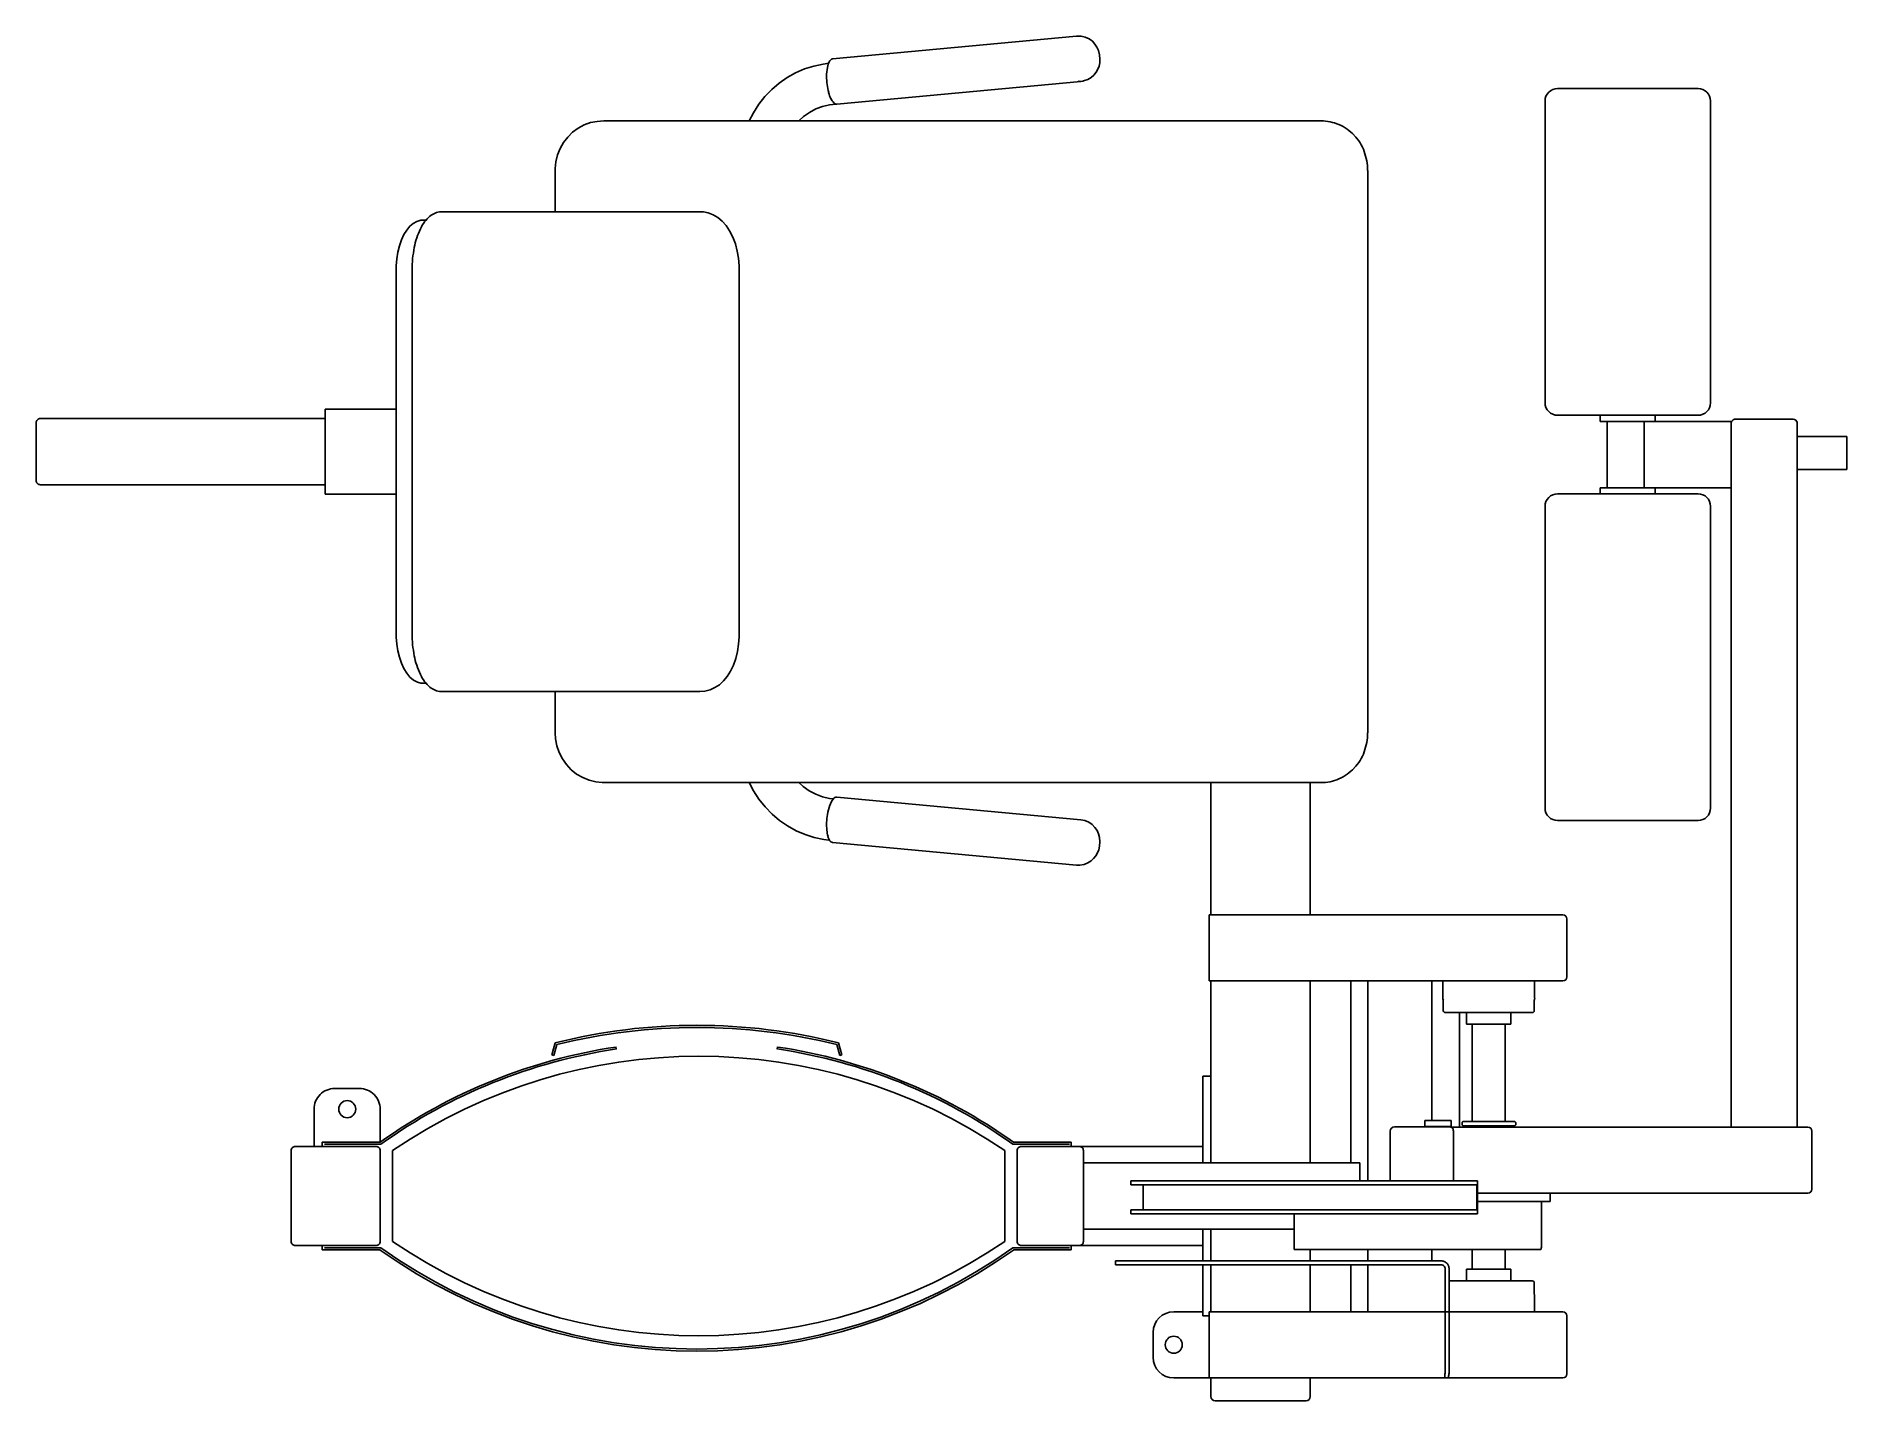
# Model space of a CAD drawing. Header units: millimetres. Extents: x 1381.09 to 1382.18, y 2693.56 to 2694.39.
import ezdxf

# ---------------------------------------------------------------- set-up
doc = ezdxf.new("R2010")
doc.units = ezdxf.units.MM
doc.header["$LTSCALE"] = 10
doc.layers.add('Equipam_fitness', color=1, linetype='Continuous')

msp = doc.modelspace()

# ---------------------------------------------------------------- linework, layer by layer
at = {"layer": 'Equipam_fitness'}
for p, q in [((1381.7159, 2694.39), (1381.5685, 2694.3762)), ((1381.7161, 2694.39), (1381.7159, 2694.39)), ((1381.7187, 2694.3899), (1381.7161, 2694.39)), ((1381.7212, 2694.3893), (1381.7187, 2694.3899)), ((1381.7235, 2694.3883), (1381.7212, 2694.3893)), ((1381.7255, 2694.3869), (1381.7235, 2694.3883)), ((1381.7271, 2694.3852), (1381.7255, 2694.3869)), ((1381.7283, 2694.3833), (1381.7271, 2694.3852)), ((1381.7292, 2694.3813), (1381.7283, 2694.3833)), ((1381.7299, 2694.3787), (1381.7292, 2694.3813)), ((1381.5516, 2694.3702), (1381.5462, 2694.3679)), ((1381.5571, 2694.3719), (1381.5516, 2694.3702)), ((1381.5628, 2694.3731), (1381.5571, 2694.3719)), ((1381.5662, 2694.3736), (1381.5628, 2694.3731)), ((1381.7278, 2694.3682), (1381.7289, 2694.37)), ((1381.7289, 2694.37), (1381.7296, 2694.3719)), ((1381.7296, 2694.3719), (1381.73, 2694.3739)), ((1381.7301, 2694.3761), (1381.7299, 2694.3787)), ((1381.73, 2694.3739), (1381.7301, 2694.3761)), ((1381.5317, 2694.3578), (1381.5276, 2694.3535)), ((1381.5362, 2694.3616), (1381.5317, 2694.3578)), ((1381.5411, 2694.365), (1381.5362, 2694.3616)), ((1381.5462, 2694.3679), (1381.5411, 2694.365)), ((1381.571, 2694.3488), (1381.7185, 2694.3626)), ((1381.7185, 2694.3626), (1381.7198, 2694.3628)), ((1381.7198, 2694.3628), (1381.7202, 2694.3629)), ((1381.7202, 2694.3629), (1381.7227, 2694.3637)), ((1381.7227, 2694.3637), (1381.7248, 2694.365)), ((1381.7248, 2694.365), (1381.7265, 2694.3665)), ((1381.7265, 2694.3665), (1381.7278, 2694.3682)), ((1382.0916, 2694.3583), (1382.0066, 2694.3583)), ((1381.5239, 2694.3488), (1381.5207, 2694.3437)), ((1381.5276, 2694.3535), (1381.5239, 2694.3488)), ((1381.5583, 2694.346), (1381.5624, 2694.3475)), ((1381.5624, 2694.3475), (1381.5666, 2694.3484)), ((1381.5666, 2694.3484), (1381.5686, 2694.3487)), ((1381.5686, 2694.3487), (1381.5706, 2694.3489)), ((1381.9991, 2694.3508), (1381.9991, 2694.1683)), ((1382.0991, 2694.1683), (1382.0991, 2694.3508)), ((1381.4184, 2694.3363), (1381.4148, 2694.3343)), ((1381.4223, 2694.3377), (1381.4184, 2694.3363)), ((1381.4263, 2694.3385), (1381.4223, 2694.3377)), ((1381.4302, 2694.3388), (1381.4263, 2694.3385)), ((1381.8638, 2694.3388), (1381.4302, 2694.3388)), ((1381.5207, 2694.3437), (1381.5181, 2694.3388)), ((1381.5481, 2694.3388), (1381.5509, 2694.3414)), ((1381.5509, 2694.3414), (1381.5545, 2694.3439)), ((1381.5545, 2694.3439), (1381.5583, 2694.346)), ((1381.4059, 2694.3257), (1381.4038, 2694.3221)), ((1381.4085, 2694.329), (1381.4059, 2694.3257)), ((1381.4114, 2694.3319), (1381.4085, 2694.329)), ((1381.4148, 2694.3343), (1381.4114, 2694.3319)), ((1381.4013, 2694.3141), (1381.4008, 2694.3099)), ((1381.4023, 2694.3182), (1381.4013, 2694.3141)), ((1381.4038, 2694.3221), (1381.4023, 2694.3182)), ((1381.4008, 2694.3099), (1381.4008, 2694.3088)), ((1381.4008, 2694.3088), (1381.4008, 2694.2838)), ((1381.892, 2693.9688), (1381.892, 2694.3088)), ((1381.4883, 2694.2838), (1381.3319, 2694.2838)), ((1381.4904, 2694.2837), (1381.4883, 2694.2838)), ((1381.4934, 2694.2831), (1381.4904, 2694.2837)), ((1381.4964, 2694.2819), (1381.4934, 2694.2831)), ((1381.4992, 2694.2803), (1381.4964, 2694.2819)), ((1381.3094, 2694.2701), (1381.3079, 2694.2668)), ((1381.3112, 2694.2728), (1381.3094, 2694.2701)), ((1381.3131, 2694.2751), (1381.3112, 2694.2728)), ((1381.3151, 2694.2768), (1381.3131, 2694.2751)), ((1381.3173, 2694.278), (1381.3151, 2694.2768)), ((1381.3196, 2694.2787), (1381.3173, 2694.278)), ((1381.321, 2694.2788), (1381.3196, 2694.2787)), ((1381.321, 2694.2788), (1381.3228, 2694.2788)), ((1381.5018, 2694.2782), (1381.4992, 2694.2803)), ((1381.5042, 2694.2755), (1381.5018, 2694.2782)), ((1381.5063, 2694.2724), (1381.5042, 2694.2755)), ((1381.5083, 2694.2685), (1381.5063, 2694.2724)), ((1381.3058, 2694.2594), (1381.3052, 2694.2554)), ((1381.3067, 2694.2633), (1381.3058, 2694.2594)), ((1381.3079, 2694.2668), (1381.3067, 2694.2633)), ((1381.5098, 2694.2644), (1381.5083, 2694.2685)), ((1381.5109, 2694.2601), (1381.5098, 2694.2644)), ((1381.5117, 2694.2557), (1381.5109, 2694.2601)), ((1381.3052, 2694.2554), (1381.3048, 2694.2512)), ((1381.3048, 2694.2512), (1381.3048, 2694.2488)), ((1381.3048, 2694.2488), (1381.3048, 2694.0288)), ((1381.3144, 2694.2488), (1381.3144, 2694.0288)), ((1381.512, 2694.2512), (1381.5117, 2694.2557)), ((1381.5121, 2694.2488), (1381.512, 2694.2512)), ((1381.5121, 2694.0288), (1381.5121, 2694.2488)), ((1381.2619, 2694.1644), (1381.2619, 2694.1132)), ((1381.3048, 2694.1644), (1381.2619, 2694.1644)), ((1382.0066, 2694.1608), (1382.0916, 2694.1608)), ((1382.0325, 2694.1608), (1382.0325, 2694.157)), ((1382.0657, 2694.157), (1382.0657, 2694.1608)), ((1381.0872, 2694.1563), (1381.0872, 2694.1213)), ((1381.2619, 2694.1588), (1381.0897, 2694.1588)), ((1382.0325, 2694.157), (1382.0591, 2694.157)), ((1382.0366, 2694.157), (1382.0366, 2694.117)), ((1382.0591, 2694.117), (1382.0591, 2694.157)), ((1382.0591, 2694.157), (1382.0624, 2694.157)), ((1382.0659, 2694.157), (1382.0624, 2694.157)), ((1382.1115, 2694.157), (1382.0659, 2694.157)), ((1382.1115, 2694.118), (1382.1115, 2694.157)), ((1382.1141, 2694.1584), (1382.1491, 2694.1584)), ((1382.1515, 2694.1566), (1382.1515, 2694.1202)), ((1382.1516, 2694.148), (1382.1815, 2694.148)), ((1382.1815, 2694.148), (1382.1815, 2694.128)), ((1382.1815, 2694.128), (1382.1516, 2694.128)), ((1381.0897, 2694.1188), (1381.2619, 2694.1188)), ((1382.0325, 2694.117), (1382.0325, 2694.1133)), ((1382.0325, 2694.117), (1382.0589, 2694.117)), ((1382.0589, 2694.117), (1382.0624, 2694.117)), ((1382.0659, 2694.117), (1382.0624, 2694.117)), ((1382.0657, 2694.1133), (1382.0657, 2694.117)), ((1382.1115, 2694.117), (1382.0659, 2694.117)), ((1382.1115, 2694.118), (1382.1115, 2693.7305)), ((1382.1515, 2694.1202), (1382.1515, 2693.7305)), ((1381.2619, 2694.1132), (1381.3048, 2694.1132)), ((1382.0916, 2694.1133), (1382.0066, 2694.1133)), ((1381.9991, 2694.1058), (1381.9991, 2693.9233)), ((1382.0991, 2693.9233), (1382.0991, 2694.1058)), ((1381.3048, 2694.0288), (1381.3048, 2694.0266)), ((1381.3048, 2694.0266), (1381.3051, 2694.0224)), ((1381.3051, 2694.0224), (1381.3058, 2694.0184)), ((1381.3058, 2694.0184), (1381.3067, 2694.0145)), ((1381.5111, 2694.018), (1381.5117, 2694.0224)), ((1381.5117, 2694.0224), (1381.5121, 2694.0269)), ((1381.5121, 2694.0269), (1381.5121, 2694.0288)), ((1381.3067, 2694.0145), (1381.3079, 2694.011)), ((1381.3079, 2694.011), (1381.3093, 2694.0077)), ((1381.3093, 2694.0077), (1381.3111, 2694.0049)), ((1381.5068, 2694.006), (1381.5086, 2694.0097)), ((1381.5086, 2694.0097), (1381.51, 2694.0137)), ((1381.51, 2694.0137), (1381.5111, 2694.018)), ((1381.3111, 2694.0049), (1381.3131, 2694.0025)), ((1381.3131, 2694.0025), (1381.3153, 2694.0006)), ((1381.3153, 2694.0006), (1381.3177, 2693.9994)), ((1381.3177, 2693.9994), (1381.3196, 2693.9989)), ((1381.3196, 2693.9989), (1381.3201, 2693.9988)), ((1381.3201, 2693.9988), (1381.321, 2693.9988)), ((1381.3228, 2693.9988), (1381.321, 2693.9988)), ((1381.4974, 2693.9962), (1381.5001, 2693.9979)), ((1381.5001, 2693.9979), (1381.5025, 2694.0002)), ((1381.5025, 2694.0002), (1381.5048, 2694.0028)), ((1381.5048, 2694.0028), (1381.5068, 2694.006)), ((1381.3319, 2693.9938), (1381.4883, 2693.9938)), ((1381.4008, 2693.9938), (1381.4008, 2693.9688)), ((1381.4883, 2693.9938), (1381.4914, 2693.9941)), ((1381.4914, 2693.9941), (1381.4945, 2693.9949)), ((1381.4945, 2693.9949), (1381.4974, 2693.9962)), ((1381.4008, 2693.9688), (1381.401, 2693.9651)), ((1381.401, 2693.9651), (1381.4018, 2693.9609)), ((1381.4018, 2693.9609), (1381.4032, 2693.9569)), ((1381.4032, 2693.9569), (1381.4052, 2693.9531)), ((1381.4052, 2693.9531), (1381.4076, 2693.9496)), ((1381.4076, 2693.9496), (1381.4105, 2693.9465)), ((1381.4105, 2693.9465), (1381.4138, 2693.9439)), ((1381.4138, 2693.9439), (1381.4175, 2693.9418)), ((1381.4175, 2693.9418), (1381.4214, 2693.9402)), ((1381.4214, 2693.9402), (1381.4254, 2693.9392)), ((1381.4254, 2693.9392), (1381.4293, 2693.9388)), ((1381.4293, 2693.9388), (1381.4302, 2693.9388)), ((1381.8535, 2693.9388), (1381.4302, 2693.9388)), ((1381.5181, 2693.9388), (1381.5207, 2693.9338)), ((1381.5207, 2693.9338), (1381.524, 2693.9287)), ((1381.5507, 2693.9364), (1381.5481, 2693.9388)), ((1381.5544, 2693.9338), (1381.5507, 2693.9364)), ((1381.5583, 2693.9317), (1381.5544, 2693.9338)), ((1381.5624, 2693.9301), (1381.5583, 2693.9317)), ((1381.7972, 2693.8588), (1381.7972, 2693.9388)), ((1381.8638, 2693.9388), (1381.8535, 2693.9388)), ((1381.8572, 2693.8588), (1381.8572, 2693.9388)), ((1381.524, 2693.9287), (1381.5277, 2693.924)), ((1381.5277, 2693.924), (1381.5319, 2693.9197)), ((1381.5666, 2693.9292), (1381.5624, 2693.9301)), ((1381.5686, 2693.9289), (1381.5666, 2693.9292)), ((1381.7185, 2693.9162), (1381.571, 2693.93)), ((1381.5319, 2693.9197), (1381.5364, 2693.9158)), ((1381.5364, 2693.9158), (1381.5413, 2693.9125)), ((1381.5413, 2693.9125), (1381.5465, 2693.9096)), ((1381.5465, 2693.9096), (1381.5519, 2693.9073)), ((1381.7209, 2693.9158), (1381.7185, 2693.9162)), ((1381.7233, 2693.9148), (1381.7209, 2693.9158)), ((1381.7254, 2693.9134), (1381.7233, 2693.9148)), ((1381.7271, 2693.9116), (1381.7254, 2693.9134)), ((1381.7284, 2693.9097), (1381.7271, 2693.9116)), ((1381.7293, 2693.9077), (1381.7284, 2693.9097)), ((1382.0066, 2693.9158), (1382.0916, 2693.9158)), ((1381.5519, 2693.9073), (1381.5574, 2693.9056)), ((1381.5574, 2693.9056), (1381.5632, 2693.9044)), ((1381.5632, 2693.9044), (1381.5662, 2693.904)), ((1381.5685, 2693.9026), (1381.7159, 2693.8889)), ((1381.7286, 2693.8962), (1381.7294, 2693.8981)), ((1381.7299, 2693.9056), (1381.7293, 2693.9077)), ((1381.7294, 2693.8981), (1381.7299, 2693.9003)), ((1381.7301, 2693.903), (1381.7299, 2693.9056)), ((1381.7299, 2693.9003), (1381.7301, 2693.903)), ((1381.7159, 2693.8889), (1381.718, 2693.8888)), ((1381.718, 2693.8888), (1381.7206, 2693.8893)), ((1381.7206, 2693.8893), (1381.7228, 2693.8902)), ((1381.7228, 2693.8902), (1381.7247, 2693.8914)), ((1381.7247, 2693.8914), (1381.7263, 2693.8928)), ((1381.7263, 2693.8928), (1381.7276, 2693.8944)), ((1381.7276, 2693.8944), (1381.7286, 2693.8962)), ((1381.7961, 2693.8588), (1381.7961, 2693.8188)), ((1381.9564, 2693.8588), (1381.7961, 2693.8588)), ((1381.9564, 2693.8588), (1381.9567, 2693.8588)), ((1382.0098, 2693.8588), (1381.9564, 2693.8588)), ((1382.0123, 2693.8213), (1382.0123, 2693.8563)), ((1381.7961, 2693.8188), (1382.0098, 2693.8188)), ((1381.7972, 2693.7513), (1381.7972, 2693.8188)), ((1381.8572, 2693.7088), (1381.8572, 2693.8188)), ((1381.8817, 2693.7088), (1381.8817, 2693.8188)), ((1381.8921, 2693.698), (1381.8921, 2693.8188)), ((1381.9307, 2693.7345), (1381.9307, 2693.8188)), ((1381.9373, 2693.8187), (1381.9373, 2693.8084)), ((1381.9567, 2693.8188), (1381.9564, 2693.8188)), ((1381.9928, 2693.8084), (1381.9928, 2693.8187)), ((1381.9373, 2693.8084), (1381.9373, 2693.8083)), ((1381.9373, 2693.8083), (1381.9374, 2693.8078)), ((1381.9377, 2693.8072), (1381.9374, 2693.8078)), ((1381.9374, 2693.8078), (1381.9377, 2693.8072)), ((1381.9376, 2693.8071), (1381.9377, 2693.8072)), ((1381.9377, 2693.8072), (1381.9376, 2693.8071)), ((1381.9376, 2693.8071), (1381.9376, 2693.8009)), ((1381.9377, 2693.8072), (1381.9377, 2693.8072)), ((1381.9388, 2693.7997), (1381.9914, 2693.7997)), ((1381.9475, 2693.7997), (1381.9475, 2693.7305)), ((1381.9517, 2693.7997), (1381.9517, 2693.7927)), ((1381.9784, 2693.7927), (1381.9784, 2693.7997)), ((1381.9926, 2693.8009), (1381.9926, 2693.8071)), ((1381.9517, 2693.7927), (1381.9784, 2693.7927)), ((1381.9551, 2693.7927), (1381.9551, 2693.7338)), ((1381.9751, 2693.7338), (1381.9751, 2693.7927)), ((1381.4009, 2693.7814), (1381.3989, 2693.7741)), ((1381.4001, 2693.7738), (1381.4019, 2693.7804)), ((1381.4376, 2693.7789), (1381.4378, 2693.7776)), ((1381.5351, 2693.7776), (1381.5353, 2693.7789)), ((1381.5711, 2693.7804), (1381.5728, 2693.7738)), ((1381.5741, 2693.7741), (1381.5721, 2693.7814)), ((1381.3989, 2693.7741), (1381.4001, 2693.7738)), ((1381.5728, 2693.7738), (1381.5741, 2693.7741)), ((1381.7922, 2693.7513), (1381.7922, 2693.7613)), ((1381.7922, 2693.7613), (1381.7972, 2693.7613)), ((1381.2676, 2693.7538), (1381.2826, 2693.7538)), ((1381.7922, 2693.7513), (1381.7922, 2693.7188)), ((1381.7972, 2693.7088), (1381.7972, 2693.7513)), ((1381.7972, 2693.7513), (1381.7972, 2693.7088)), ((1381.2551, 2693.7188), (1381.2551, 2693.7413)), ((1381.2951, 2693.7413), (1381.2951, 2693.7214)), ((1381.9264, 2693.7345), (1381.9264, 2693.7308)), ((1381.9423, 2693.7345), (1381.9264, 2693.7345)), ((1381.9423, 2693.7308), (1381.9423, 2693.7345)), ((1381.9056, 2693.7281), (1381.9056, 2693.698)), ((1381.9081, 2693.7306), (1381.941, 2693.7306)), ((1381.9264, 2693.7308), (1381.9335, 2693.7308)), ((1381.9335, 2693.7308), (1381.9415, 2693.7308)), ((1381.941, 2693.7306), (1381.9414, 2693.7306)), ((1381.9415, 2693.7308), (1381.9423, 2693.7308)), ((1381.9437, 2693.7305), (1381.9419, 2693.7305)), ((1382.0185, 2693.7305), (1381.9437, 2693.7305)), ((1381.9438, 2693.7281), (1381.9438, 2693.698)), ((1381.949, 2693.7332), (1381.949, 2693.7319)), ((1381.9496, 2693.7338), (1381.9514, 2693.7338)), ((1381.9496, 2693.7313), (1381.9514, 2693.7313)), ((1381.9514, 2693.7338), (1381.9807, 2693.7338)), ((1381.9514, 2693.7313), (1381.9807, 2693.7313)), ((1381.9814, 2693.7319), (1381.9814, 2693.7332)), ((1382.0937, 2693.7305), (1382.0185, 2693.7305)), ((1382.0937, 2693.7305), (1382.1115, 2693.7305)), ((1382.1115, 2693.7305), (1382.1515, 2693.7305)), ((1382.1115, 2693.7305), (1382.1515, 2693.7305)), ((1382.1515, 2693.7305), (1382.1565, 2693.7305)), ((1382.1566, 2693.7305), (1382.1579, 2693.7305)), ((1382.1604, 2693.728), (1382.1604, 2693.693)), ((1381.2413, 2693.6613), (1381.2413, 2693.7163)), ((1381.2438, 2693.7188), (1381.2551, 2693.7188)), ((1381.2576, 2693.7188), (1381.2551, 2693.7188)), ((1381.2576, 2693.7188), (1381.2926, 2693.7188)), ((1381.2601, 2693.7188), (1381.2601, 2693.7214)), ((1381.2601, 2693.7214), (1381.2951, 2693.7214)), ((1381.2955, 2693.7201), (1381.2614, 2693.7201)), ((1381.2951, 2693.7163), (1381.2951, 2693.6613)), ((1381.3026, 2693.7163), (1381.3026, 2693.6613)), ((1381.6726, 2693.6613), (1381.6726, 2693.7163)), ((1381.7116, 2693.7201), (1381.6774, 2693.7201)), ((1381.6778, 2693.7214), (1381.7128, 2693.7214)), ((1381.6801, 2693.6613), (1381.6801, 2693.7163)), ((1381.6826, 2693.7188), (1381.7176, 2693.7188)), ((1381.7128, 2693.7214), (1381.7128, 2693.7188)), ((1381.7176, 2693.7188), (1381.7201, 2693.7188)), ((1381.7922, 2693.7188), (1381.7201, 2693.7188)), ((1381.7201, 2693.7163), (1381.7201, 2693.6613)), ((1381.7922, 2693.7088), (1381.7922, 2693.7188)), ((1381.7922, 2693.7188), (1381.7922, 2693.7088)), ((1381.7201, 2693.7088), (1381.8872, 2693.7088)), ((1381.8872, 2693.698), (1381.8872, 2693.7088)), ((1381.8872, 2693.698), (1381.8872, 2693.7088)), ((1381.7487, 2693.698), (1381.7487, 2693.6955)), ((1381.9543, 2693.698), (1381.7487, 2693.698)), ((1381.7487, 2693.6955), (1381.9579, 2693.6955)), ((1381.7562, 2693.6955), (1381.7562, 2693.6805)), ((1381.9582, 2693.698), (1381.9543, 2693.698)), ((1381.9579, 2693.6955), (1381.9579, 2693.6805)), ((1381.9582, 2693.678), (1381.9582, 2693.698)), ((1381.9582, 2693.6905), (1381.9967, 2693.6905)), ((1381.9582, 2693.6855), (1381.9582, 2693.6905)), ((1381.9967, 2693.6905), (1382.0021, 2693.6905)), ((1382.0021, 2693.6855), (1382.0021, 2693.6905)), ((1382.0185, 2693.6905), (1382.0021, 2693.6905)), ((1382.0937, 2693.6905), (1382.0185, 2693.6905)), ((1382.0937, 2693.6905), (1382.1565, 2693.6905)), ((1382.1579, 2693.6905), (1382.1566, 2693.6905)), ((1381.7487, 2693.6805), (1381.7487, 2693.678)), ((1381.9579, 2693.6805), (1381.7487, 2693.6805)), ((1381.9582, 2693.6855), (1381.9967, 2693.6855)), ((1382.0021, 2693.6855), (1381.9967, 2693.6855)), ((1381.9969, 2693.6855), (1381.9969, 2693.6853)), ((1381.9969, 2693.6578), (1381.9969, 2693.6853)), ((1381.7201, 2693.6688), (1381.8474, 2693.6688)), ((1381.7487, 2693.678), (1381.9582, 2693.678)), ((1381.7922, 2693.6588), (1381.7922, 2693.6688)), ((1381.7922, 2693.6688), (1381.7922, 2693.6588)), ((1381.7972, 2693.6496), (1381.7972, 2693.6688)), ((1381.7972, 2693.6688), (1381.7972, 2693.6496)), ((1381.8474, 2693.678), (1381.8474, 2693.6565)), ((1381.2926, 2693.6588), (1381.2438, 2693.6588)), ((1381.2601, 2693.6562), (1381.2601, 2693.6588)), ((1381.2955, 2693.6574), (1381.2614, 2693.6574)), ((1381.7116, 2693.6574), (1381.6774, 2693.6574)), ((1381.7176, 2693.6588), (1381.6826, 2693.6588)), ((1381.7128, 2693.6588), (1381.7128, 2693.6562)), ((1381.7201, 2693.6588), (1381.7176, 2693.6588)), ((1381.7922, 2693.6588), (1381.7201, 2693.6588)), ((1381.7922, 2693.6588), (1381.7922, 2693.6496)), ((1381.9969, 2693.6578), (1381.9965, 2693.6565)), ((1381.2951, 2693.6562), (1381.2601, 2693.6562)), ((1381.7128, 2693.6562), (1381.6778, 2693.6562)), ((1381.7395, 2693.6496), (1381.7395, 2693.6472)), ((1381.7395, 2693.6496), (1381.7397, 2693.6496)), ((1381.7397, 2693.6472), (1381.7395, 2693.6472)), ((1381.7397, 2693.6496), (1381.7429, 2693.6496)), ((1381.7397, 2693.6472), (1381.7429, 2693.6472)), ((1381.7429, 2693.6496), (1381.7865, 2693.6496)), ((1381.7865, 2693.6472), (1381.7429, 2693.6472)), ((1381.7865, 2693.6496), (1381.796, 2693.6496)), ((1381.796, 2693.6472), (1381.7865, 2693.6472)), ((1381.7922, 2693.6472), (1381.7922, 2693.6263)), ((1381.9363, 2693.6496), (1381.796, 2693.6496)), ((1381.796, 2693.6472), (1381.9363, 2693.6472)), ((1381.7972, 2693.6263), (1381.7972, 2693.6472)), ((1381.7972, 2693.6472), (1381.7972, 2693.6263)), ((1381.9665, 2693.6565), (1381.8474, 2693.6565)), ((1381.8572, 2693.6496), (1381.8572, 2693.6565)), ((1381.8572, 2693.6188), (1381.8572, 2693.6472)), ((1381.8817, 2693.6188), (1381.8817, 2693.6472)), ((1381.8921, 2693.6496), (1381.8921, 2693.6565)), ((1381.8921, 2693.6188), (1381.8921, 2693.6472)), ((1381.9307, 2693.6496), (1381.9307, 2693.6565)), ((1381.9551, 2693.6565), (1381.9551, 2693.6445)), ((1381.9965, 2693.6565), (1381.9665, 2693.6565)), ((1381.9751, 2693.6445), (1381.9751, 2693.6565)), ((1381.9388, 2693.6447), (1381.9388, 2693.5871)), ((1381.9412, 2693.5871), (1381.9412, 2693.6447)), ((1381.9412, 2693.6375), (1381.9669, 2693.6375)), ((1381.9517, 2693.6445), (1381.9517, 2693.6375)), ((1381.9517, 2693.6445), (1381.9518, 2693.6445)), ((1381.9518, 2693.6445), (1381.9784, 2693.6445)), ((1381.9669, 2693.6375), (1381.9831, 2693.6375)), ((1381.9784, 2693.6377), (1381.9784, 2693.6445)), ((1381.9831, 2693.6375), (1381.9914, 2693.6375)), ((1381.9926, 2693.6295), (1381.9926, 2693.6363)), ((1381.7922, 2693.6163), (1381.7922, 2693.6263)), ((1381.7972, 2693.6188), (1381.7972, 2693.6263)), ((1381.9928, 2693.6188), (1381.9928, 2693.6289)), ((1381.7922, 2693.6188), (1381.7747, 2693.6188)), ((1381.7921, 2693.6188), (1381.7922, 2693.6188)), ((1381.7961, 2693.6163), (1381.7922, 2693.6163)), ((1381.7961, 2693.6188), (1381.7961, 2693.5788)), ((1381.9567, 2693.6188), (1381.7961, 2693.6188)), ((1381.9412, 2693.6188), (1381.954, 2693.6188)), ((1381.9564, 2693.6188), (1381.9567, 2693.6188)), ((1382.0098, 2693.6188), (1381.9567, 2693.6188)), ((1382.0123, 2693.5813), (1382.0123, 2693.6163)), ((1381.7622, 2693.6063), (1381.7622, 2693.5913)), ((1381.7747, 2693.5788), (1381.7961, 2693.5788)), ((1381.7961, 2693.5788), (1381.9567, 2693.5788)), ((1381.7972, 2693.5688), (1381.7972, 2693.5788)), ((1381.8572, 2693.5688), (1381.8572, 2693.5788)), ((1381.9408, 2693.5788), (1381.954, 2693.5788)), ((1381.9567, 2693.5788), (1381.9564, 2693.5788)), ((1381.9567, 2693.5788), (1382.0098, 2693.5788)), ((1381.7972, 2693.5675), (1381.7972, 2693.5688)), ((1381.8547, 2693.565), (1381.7997, 2693.565)), ((1381.8572, 2693.5688), (1381.8572, 2693.5675))]:
    msp.add_line(p, q, dxfattribs=at)
for centre, radius, start, end in [((1381.5934, 2694.366), 0.0285, 169.7932, 180.5308), ((1381.5765, 2694.3694), 0.0112, 151.1594, 171.3751), ((1381.569, 2694.3737), 0.0026, 101.4038, 155.1315), ((1381.6043, 2694.3658), 0.0394, 180.0496, 187.3417), ((1381.6006, 2694.3651), 0.0356, 187.107, 194.912), ((1381.7183, 2694.3646), 0.002, 234.4663, 273.1216), ((1382.0066, 2694.3508), 0.0075, 89.9965, 179.9971), ((1382.0916, 2694.3508), 0.0075, 0.0018, 89.9982), ((1381.5872, 2694.3614), 0.0218, 194.4622, 205.3359), ((1381.5752, 2694.3555), 0.00831, 203.884, 224.7407), ((1381.5684, 2694.3501), 0.00146, 270.013, 275.304), ((1381.571, 2694.3512), 0.00233, 222.4623, 270.9539), ((1381.8637, 2694.312), 0.0268, 66.1542, 89.9419), ((1381.8631, 2694.3108), 0.0282, 43.0883, 66.0813), ((1381.8617, 2694.3094), 0.0302, 21.1483, 43.0998), ((1381.8603, 2694.3088), 0.0316, 359.9537, 21.2213), ((1381.3403, 2694.2639), 0.023, 131.2946, 155.0902), ((1381.3322, 2694.2732), 0.0106, 91.8746, 131.5136), ((1381.3611, 2694.2533), 0.0463, 154.094, 168.9581), ((1381.3804, 2694.249), 0.066, 168.4698, 180.1706), ((1382.0066, 2694.1683), 0.0075, 180.0029, 270.0035), ((1382.0916, 2694.1683), 0.0075, 270.0018, 359.9982), ((1381.0897, 2694.1563), 0.0025, 89.9996, 180.0043), ((1382.1141, 2694.1559), 0.0025, 89.9744, 179.9903), ((1382.1491, 2694.1559), 0.0025, 15.785, 90.0356), ((1381.0897, 2694.1213), 0.0025, 179.9957, 270.0004), ((1382.0066, 2694.1058), 0.0075, 89.9965, 179.9971), ((1382.0916, 2694.1058), 0.0075, 0.0018, 89.9982), ((1381.3804, 2694.0286), 0.066, 179.8294, 191.5302), ((1381.3611, 2694.0243), 0.0463, 191.0419, 205.906), ((1381.3403, 2694.0137), 0.023, 204.9098, 228.7054), ((1381.3322, 2694.0044), 0.0106, 228.4864, 268.1254), ((1381.8603, 2693.9688), 0.0316, 338.7787, 0.0463), ((1381.8617, 2693.9682), 0.0302, 316.9002, 338.8517), ((1381.8631, 2693.9668), 0.0282, 293.9187, 316.9117), ((1381.8637, 2693.9655), 0.0268, 270.0581, 293.8458), ((1381.5955, 2693.9148), 0.0304, 160.3868, 171.1555), ((1381.5785, 2693.9212), 0.0122, 141.9839, 161.9953), ((1381.5684, 2693.9275), 0.00146, 84.696, 89.987), ((1381.5711, 2693.9273), 0.00269, 91.325, 146.5265), ((1382.0066, 2693.9233), 0.0075, 180.0029, 270.0035), ((1382.0916, 2693.9233), 0.0075, 270.0018, 359.9982), ((1381.6047, 2693.913), 0.0398, 170.677, 177.673), ((1381.5992, 2693.9131), 0.0343, 177.4532, 185.175), ((1381.5855, 2693.9117), 0.0205, 184.7286, 195.6666), ((1381.5733, 2693.9081), 0.00782, 194.25, 215.2144), ((1381.5688, 2693.9048), 0.00229, 213.2271, 260.6252), ((1382.0098, 2693.8563), 0.0025, 0.0409, 89.9575), ((1382.0098, 2693.8213), 0.0025, 270.0425, 359.9591), ((1381.9388, 2693.8009), 0.0012, 179.9961, 270.0069), ((1381.9914, 2693.8009), 0.0012, 269.9931, 0.0039), ((1381.9901, 2693.8082), 0.00275, 334.8596, 2.9371), ((1381.4865, 2693.4406), 0.3514, 75.897, 104.103), ((1381.4865, 2693.4406), 0.3501, 76.0179, 103.9821), ((1381.4865, 2693.4525), 0.33, 98.5117, 125.4376), ((1381.4865, 2693.4525), 0.3288, 98.5115, 125.5074), ((1381.4865, 2693.4525), 0.3288, 54.4926, 81.4885), ((1381.4865, 2693.4525), 0.33, 54.5624, 81.4883), ((1381.4876, 2693.4445), 0.3288, 55.7602, 124.2398), ((1381.2676, 2693.7413), 0.0125, 89.999, 180.0006), ((1381.2752, 2693.7413), 0.00515, 90, 270), ((1381.2752, 2693.7413), 0.00515, 270, 90), ((1381.2826, 2693.7413), 0.0125, 359.9994, 90.001), ((1381.9081, 2693.7281), 0.0025, 90.0026, 179.9974), ((1381.9414, 2693.7284), 0.00221, 76.226, 89.9896), ((1381.9414, 2693.7283), 0.0023, 49.4627, 76.0909), ((1381.9413, 2693.7282), 0.00248, 24.1487, 49.4443), ((1381.9411, 2693.7281), 0.00263, 359.9313, 24.2467), ((1381.9496, 2693.7332), 0.00062, 89.998, 180.002), ((1381.9496, 2693.7319), 0.00062, 179.998, 270.002), ((1381.9807, 2693.7332), 0.00062, 359.998, 90.002), ((1381.9807, 2693.7319), 0.00062, 269.998, 0.002), ((1382.1579, 2693.728), 0.0025, 0.0061, 89.9935), ((1381.2438, 2693.7163), 0.0025, 89.9883, 180.0143), ((1381.2926, 2693.7163), 0.0025, 359.9857, 90.0117), ((1381.6826, 2693.7163), 0.0025, 89.9974, 180.0072), ((1381.7176, 2693.7163), 0.0025, 359.9928, 90.0026), ((1382.1579, 2693.693), 0.0025, 270.0065, 359.9939), ((1381.2438, 2693.6613), 0.0025, 179.9857, 270.0117), ((1381.2926, 2693.6613), 0.0025, 269.9883, 0.0143), ((1381.4865, 2693.925), 0.3287, 234.4921, 305.5079), ((1381.4876, 2693.9331), 0.3288, 235.7602, 304.2398), ((1381.6826, 2693.6613), 0.0025, 179.9928, 270.0026), ((1381.7176, 2693.6613), 0.0025, 269.9974, 0.0072), ((1381.4865, 2693.925), 0.33, 234.562, 305.438), ((1381.9363, 2693.6447), 0.00487, 67.4194, 89.9966), ((1381.9363, 2693.6447), 0.00248, 67.4194, 89.9966), ((1381.9363, 2693.6447), 0.00249, 44.8831, 67.4149), ((1381.9363, 2693.6447), 0.0025, 22.4153, 44.8831), ((1381.9363, 2693.6447), 0.00488, 44.8831, 67.4149), ((1381.9363, 2693.6447), 0.0049, 22.4153, 44.8831), ((1381.9362, 2693.6447), 0.00492, 359.997, 22.4198), ((1381.9363, 2693.6447), 0.00251, 359.997, 22.4198), ((1381.9914, 2693.6363), 0.0012, 0.0069, 89.9931), ((1381.9919, 2693.6289), 0.000905, 1.4556, 44.4019), ((1381.7747, 2693.6063), 0.0125, 90.0008, 179.9985), ((1382.0098, 2693.6163), 0.0025, 359.9989, 89.9972), ((1381.7747, 2693.5989), 0.00515, 90, 270), ((1381.7747, 2693.5989), 0.00515, 270, 90), ((1381.7747, 2693.5913), 0.0125, 180.0015, 269.9992), ((1381.9032, 2693.5832), 0.0355, 352.8737, 356.4846), ((1381.8615, 2693.5861), 0.0773, 356.2646, 358.3977), ((1381.8301, 2693.5871), 0.1087, 358.3274, 0.023), ((1381.9055, 2693.5832), 0.0355, 352.8737, 356.4846), ((1381.8639, 2693.5861), 0.0773, 356.2646, 358.3977), ((1381.8325, 2693.5871), 0.1087, 358.3274, 0.023), ((1382.0098, 2693.5813), 0.0025, 270.0028, 0.0011), ((1381.7997, 2693.5675), 0.0025, 180.0026, 269.9974), ((1381.8547, 2693.5675), 0.0025, 270.0026, 359.9974)]:
    msp.add_arc(centre, radius, start, end, dxfattribs=at)

doc.saveas('drawing.dxf')
